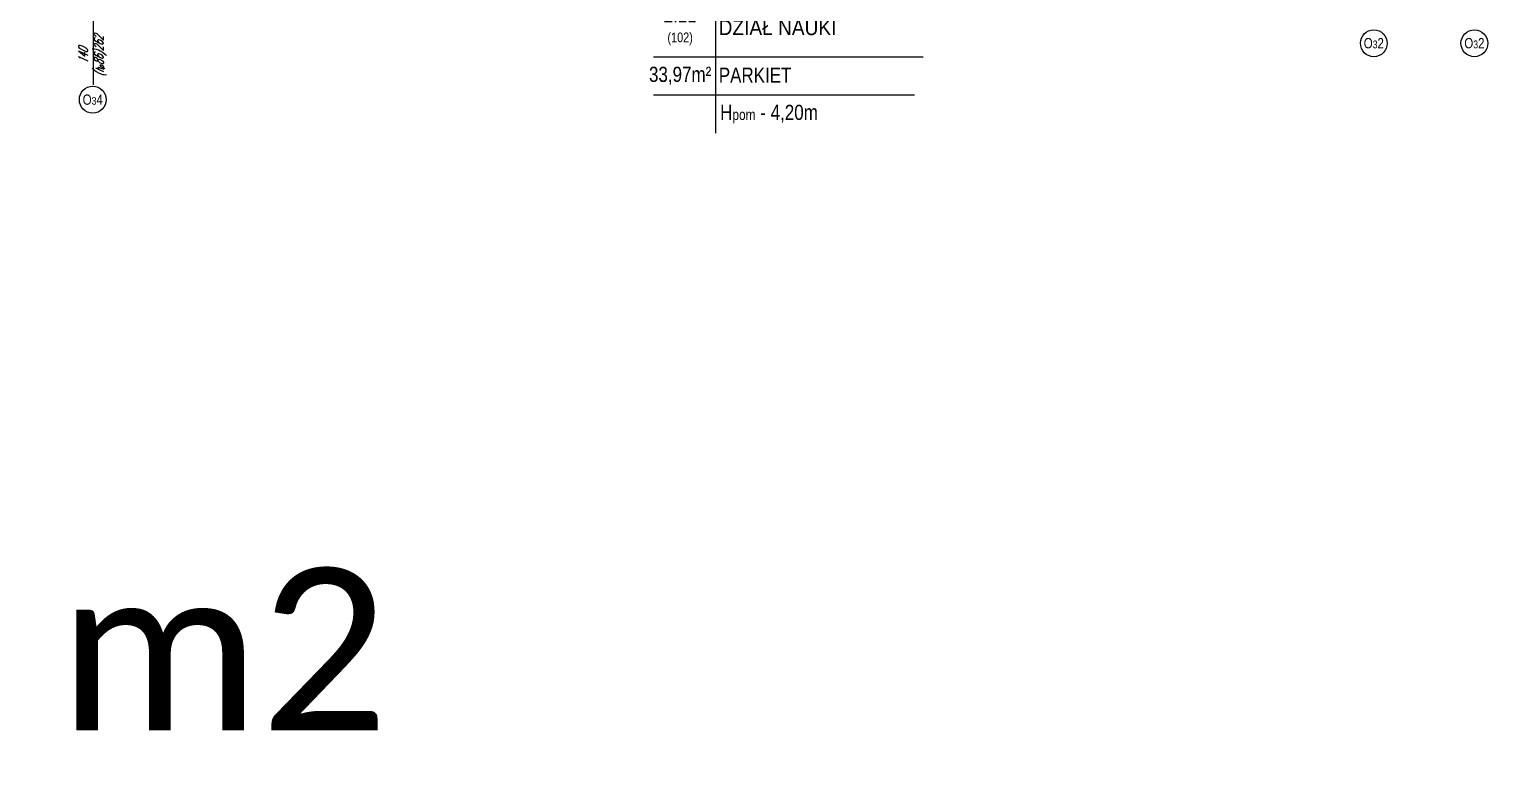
# Model space of a CAD drawing. Header units: millimetres. Extents: x -18485 to 40303, y -22087 to 35064.
# Drawn here: x 5104 to 7353, y 3956 to 5086 of the extents above; entities that cross this region are included whole.
import ezdxf

# ---------------------------------------------------------------- set-up
doc = ezdxf.new("R2010")
doc.units = ezdxf.units.MM
doc.layers.get('0').update_dxf_attribs({"lineweight": 25})
doc.layers.add('05-03_opis', color=10, linetype='Continuous', lineweight=5)
doc.styles.add('ariel', font='arial.ttf', dxfattribs={"width": 0.8})
doc.styles.add('ariel_wym', font='simplex.shx', dxfattribs={"width": 0.65, "oblique": 25})
doc.styles.get("Standard").update_dxf_attribs({"font": 'txt.shx'})

msp = doc.modelspace()

# ---------------------------------------------------------------- linework, layer by layer
at = {"layer": '05-03_opis'}
for p, q in [((6162.1, 5441.3), (6162.1, 4926.3)), ((6066.9, 5043.5), (6482.4, 5043.5)), ((6066.6, 4985.2), (6468.7, 4985.2))]:
    msp.add_line(p, q, dxfattribs=at)
at = {"layer": '05-03_opis', "lineweight": 0}
msp.add_line((5202.9, 5176.4), (5202.9, 5000.4), dxfattribs=at)
for centre in [(7176.9, 5064.7), (7331.9, 5064.7), (5202.4, 4977.7)]:
    msp.add_circle(centre, 20.7, dxfattribs=at)

# ---------------------------------------------------------------- texts
at = {"insert": (3976.3, 4255.5), "char_height": 2.5, "width": 3076.14, "attachment_point": 1}
msp.add_mtext('{\\fCalibri|b0|i0|c0|p34;\\H100x;266,00 m2}', dxfattribs=at)
at = {"layer": '05-03_opis', "char_height": 23.423, "style": 'ariel'}
for s, insert, width, attachment_point in [('{\\fArial|b0|i0|c238|p34;2.11\\P\\H0.6404x;(102)}', (6107.7, 5091), 108.913, 5), ('\\W0.9;{\\fArial|b0|i0|c238|p34;DZIAŁ NAUKI}', (6167, 5088.8), 356.637, 4), ('{\\fArial|b0|i0|c238|p34;33,97m²}', (6107.7, 5014.6), 108.913, 5), ('{\\fArial|b0|i0|c238|p34;PARKIET}', (6167.3, 5015.5), 322.789, 4), ('{\\fArial|b0|i0|c238|p34; H\\H0.7x;pom\\H1.429x; - 4,20m}', (6162.1, 4955.7), 322.789, 4)]:
    msp.add_mtext(s, dxfattribs=dict(at, insert=insert, width=width, attachment_point=attachment_point))
at = {"layer": '05-03_opis', "lineweight": 0, "insert": (5201.9, 5045.3), "char_height": 14.4, "width": 62.661, "attachment_point": 5, "rotation": 90, "style": 'ariel_wym'}
msp.add_mtext('140\\P({\\H0.8333x;h\\H0.6x;p}86)262', dxfattribs=at)
at = {"layer": '05-03_opis', "lineweight": 0, "char_height": 15.84, "width": 75.194, "attachment_point": 5, "style": 'ariel'}
for s, insert in [('O{\\H0.7576x;3}2', (7176.9, 5064.7)), ('O{\\H0.7576x;3}2', (7331.9, 5064.7)), ('O{\\H0.7576x;3}4', (5202.4, 4977.7))]:
    msp.add_mtext(s, dxfattribs=dict(at, insert=insert))

doc.saveas('drawing.dxf')
